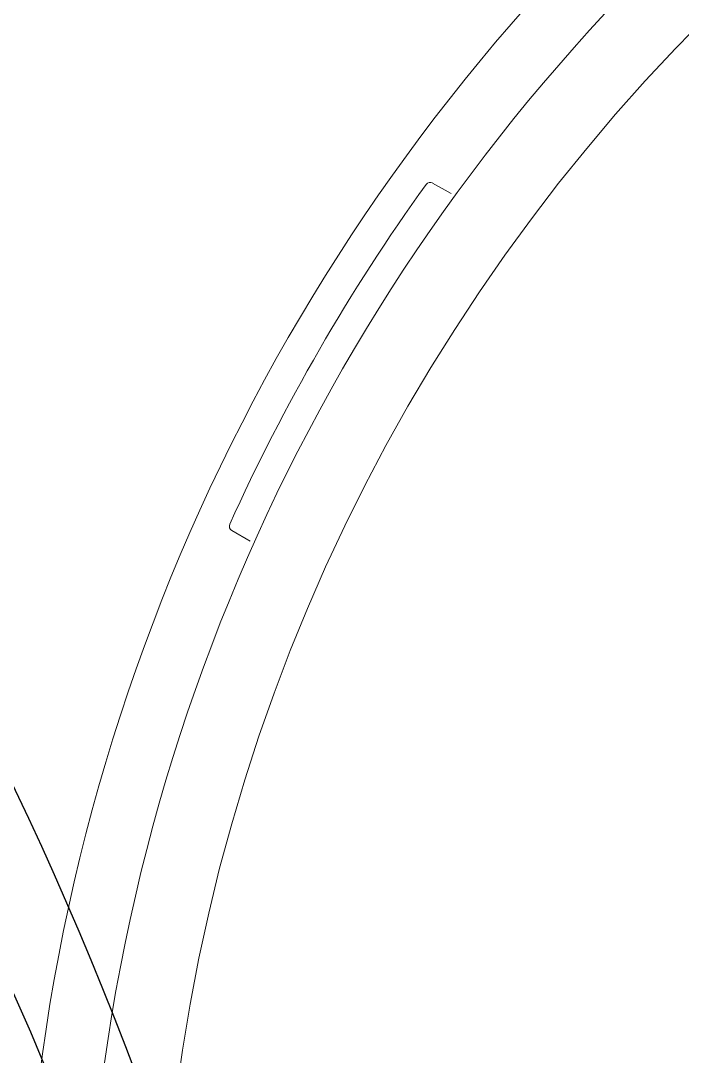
# Model space of a CAD drawing. Extents: x 1075 to 1144, y 510 to 635.
# Drawn here: x 1109.454 to 1110.113, y 580.643 to 581.675 of the extents above; entities that cross this region are included whole.
import ezdxf

# ---------------------------------------------------------------- set-up
doc = ezdxf.new("R2010")
doc.units = 0
doc.header["$MEASUREMENT"] = 0
doc.layers.add('1', color=4, linetype='Continuous')

# ---------------------------------------------------------------- blocks, each defined once
blk = doc.blocks.new('FROG')
at = {"layer": '1', "color": 3, "lineweight": 5}
for p, q in [((-1.5868, 1.1471), (-1.5685, 1.1365)), ((-1.7685, 0.7901), (-1.7868, 0.8007))]:
    blk.add_line(p, q, dxfattribs=at)
at = {"layer": '1', "linetype": 'Continuous', "lineweight": 15}
for radius in [1.995, 1.9325, 1.8575]:
    blk.add_circle((0, 0), radius, dxfattribs=at)
at = {"layer": '1', "color": 3, "lineweight": 5}
for centre, radius, start, end in [((-1.5893, 1.1428), 0.005, 60, 144.2829), ((0, 0), 1.9625, 144.2829, 155.7171), ((-1.7843, 0.805), 0.005, 155.7171, 240)]:
    blk.add_arc(centre, radius, start, end, dxfattribs=at)
blk = doc.blocks.new('19 HS TX')
at = {"layer": '1', "color": 3, "linetype": 'Continuous'}
for centre, radius, start, end in [((30.6508, 59.6578), 3.3662, 5.3912, 73.042), ((30.7206, 59.5869), 3.246, 7.0125, 73.7349)]:
    blk.add_arc(centre, radius, start, end, dxfattribs=at)
at = {"layer": '1'}
blk.add_blockref('FROG', (35.6883, 60.5724), dxfattribs=at)

msp = doc.modelspace()

# ---------------------------------------------------------------- block references
at = {"layer": '1'}
msp.add_blockref('19 HS TX', (1075.7625, 519.7937), dxfattribs=at)

doc.saveas('drawing.dxf')
